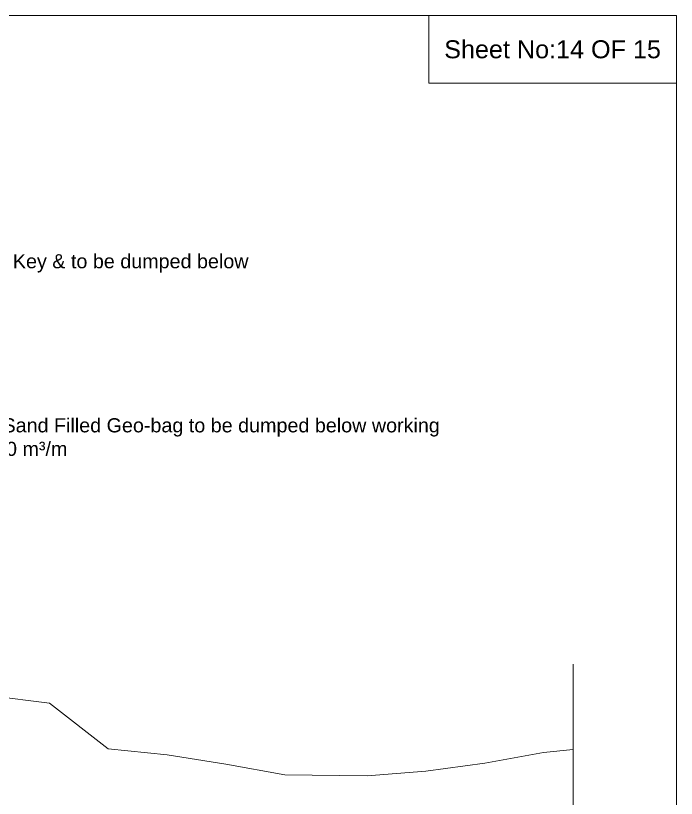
# Model space of a CAD drawing. Header units: inches. Extents: x -885 to 26362, y -28010 to 990.
# Drawn here: x 4453.3 to 4509.5, y -18570.7 to -18504.1 of the extents above; entities that cross this region are included whole.
import ezdxf

# ---------------------------------------------------------------- set-up
doc = ezdxf.new("R2010")
doc.units = ezdxf.units.IN
doc.header["$MEASUREMENT"] = 0
doc.layers.add('LINE', color=7, linetype='Continuous')
doc.layers.add('Long Section Labels', color=7, linetype='Continuous', lineweight=9)
doc.styles.get("Standard").update_dxf_attribs({"font": 'arial.ttf'})

msp = doc.modelspace()

# ---------------------------------------------------------------- linework, layer by layer
at = {"color": 0, "linetype": 'Continuous', "lineweight": 20, "ltscale": 0.5}
msp.add_lwpolyline([(4500.682013, -18595.148228), (4500.682013, -18582.025986), (4501.630305, -18581.488502), (4499.915108, -18581.238502), (4500.682013, -18580.786238), (4500.682013, -18559.287789)], dxfattribs=at)
at = {"color": 6, "lineweight": 20}
msp.add_lwpolyline([(4451.16464, -18561.996861), (4456.16464, -18562.606861), (4461.16464, -18566.506861), (4466.16464, -18567.006861), (4471.16464, -18567.806861), (4476.16464, -18568.706861), (4483.16464, -18568.806861), (4488.16464, -18568.406861), (4493.16464, -18567.706861), (4498.16464, -18566.806861), (4500.682013, -18566.555124)], dxfattribs=at)
at = {"layer": 'Long Section Labels'}
for points in [[(4318.115046, -18504.147517), (4509.459466, -18504.147517), (4509.459466, -18639.447157), (4318.115046, -18639.447157)], [(4488.41158, -18504.147517), (4509.459466, -18504.147517), (4509.459466, -18509.88785), (4488.41158, -18509.88785)]]:
    msp.add_lwpolyline(points, close=True, dxfattribs=at)

# ---------------------------------------------------------------- texts
at = {"layer": 'LINE', "color": 0, "linetype": 'ByBlock', "lineweight": 20, "ltscale": 0.5, "char_height": 1.2, "attachment_point": 1}
for s, insert in [('\\A1;Assorted C.C Blocks (including block at Key) to be placed at Key & to be dumped below\\Pworking WL  @ 47 m{\\H0.7x;\\S3^ ;} / m (Excluding Void) \\P500 x 500 x 500 --------- 60 %\\P400 x 400 x 400 --------- 40 %', (4407.958521, -18524.431291)), ('250 Kg Sand Filled Geo-bag to be dumped below working \\PWL @ 50 m³/m \\P ', (4446.392077, -18538.384924))]:
    msp.add_mtext(s, dxfattribs=dict(at, insert=insert))
at = {"layer": 'Long Section Labels', "insert": (4498.935523, -18507.017684), "char_height": 1.53075536, "attachment_point": 5}
msp.add_mtext('Sheet No:14 OF 15', dxfattribs=at)

doc.saveas('drawing.dxf')
